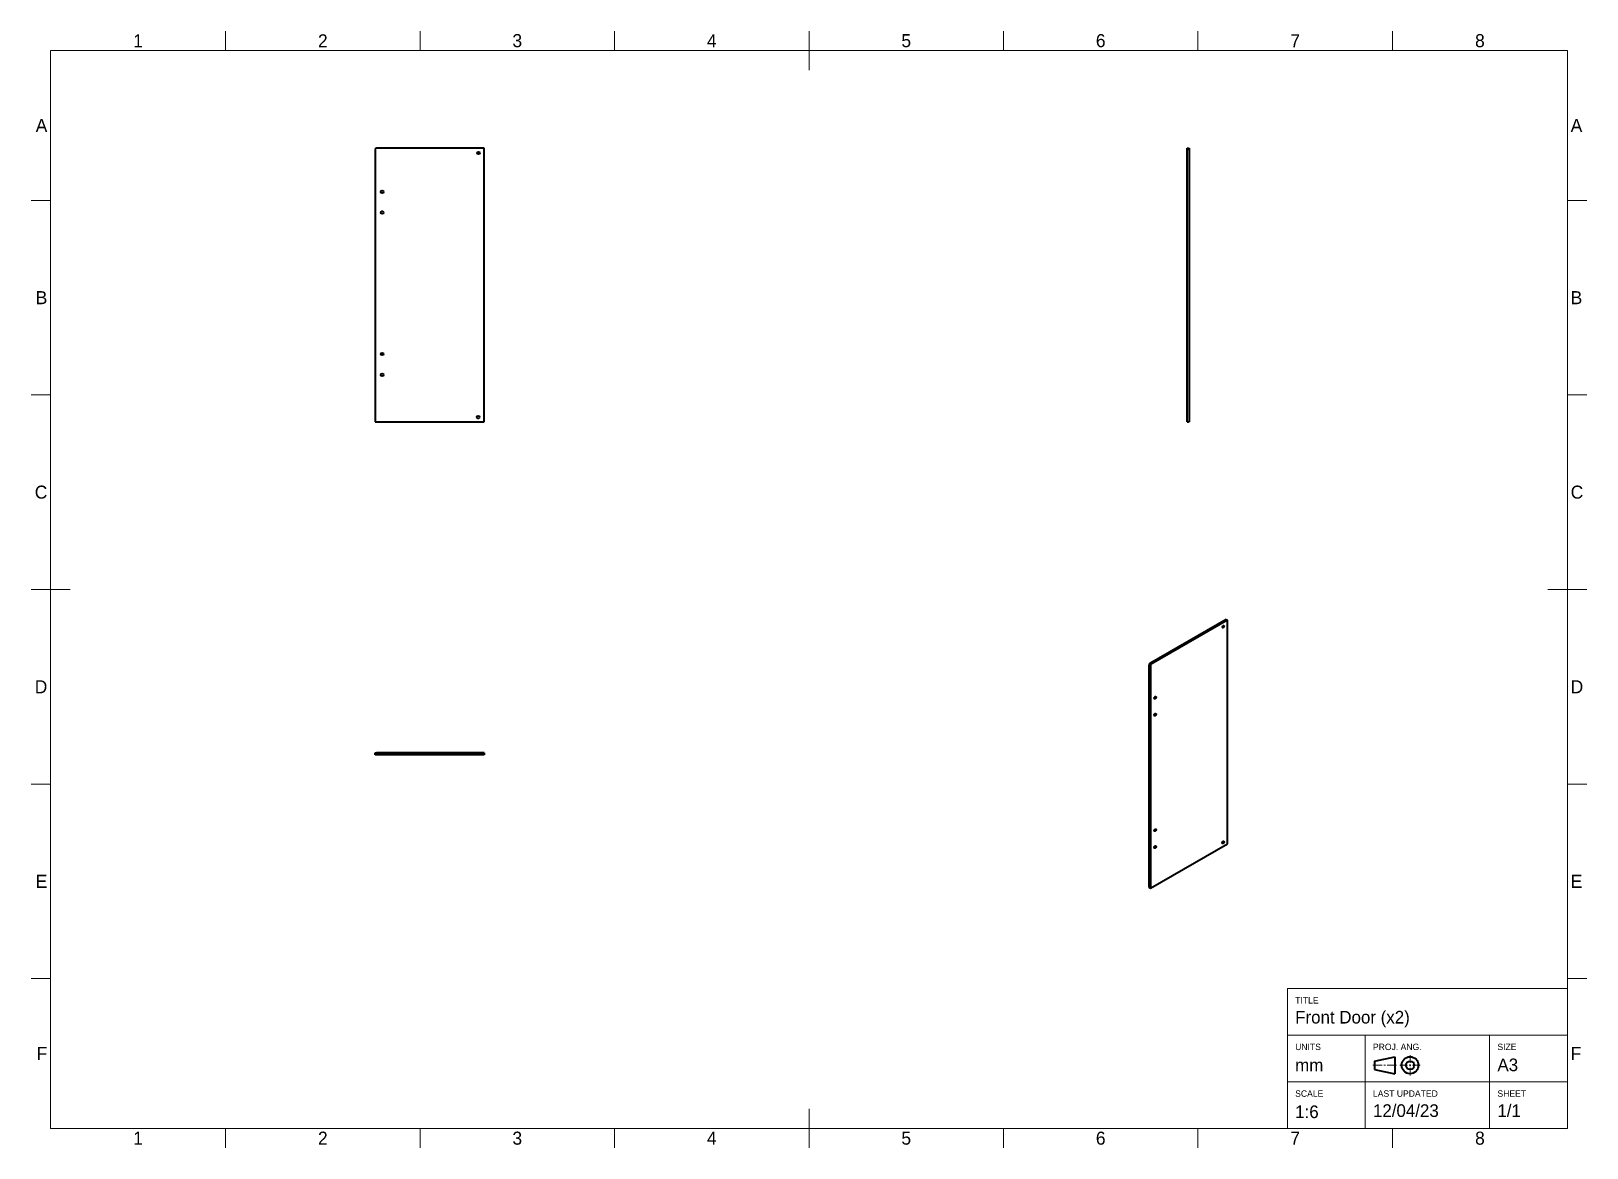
# Model space of a CAD drawing. Header units: millimetres. Extents: x 15 to 415, y 5 to 292.
import ezdxf

# ---------------------------------------------------------------- set-up
doc = ezdxf.new("R2010")
doc.units = ezdxf.units.MM
doc.layers.add('Border', color=7, linetype='Continuous')
doc.layers.add('Geometries', color=7, linetype='Continuous')
doc.styles.add('Shapr0', font='txt', dxfattribs={"height": 3.3495})
doc.styles.add('Shapr10', font='txt', dxfattribs={"height": 3.3495})
doc.styles.add('Shapr11', font='txt', dxfattribs={"height": 3.3495})
doc.styles.add('Shapr12', font='txt', dxfattribs={"height": 3.3495})
doc.styles.add('Shapr13', font='txt', dxfattribs={"height": 3.3495})
doc.styles.add('Shapr14', font='txt', dxfattribs={"height": 3.3495})
doc.styles.add('Shapr2', font='txt', dxfattribs={"height": 3.3495})
doc.styles.add('Shapr3', font='txt', dxfattribs={"height": 3.3495})
doc.styles.add('Shapr4', font='txt', dxfattribs={"height": 3.3495})
doc.styles.add('Shapr5', font='txt', dxfattribs={"height": 3.3495})
doc.styles.add('Shapr6', font='txt', dxfattribs={"height": 3.3495})
doc.styles.add('Shapr7', font='txt', dxfattribs={"height": 3.3495})
doc.styles.add('Shapr8', font='txt', dxfattribs={"height": 3.3495})
doc.styles.add('Shapr9', font='txt', dxfattribs={"height": 3.3495})

# ---------------------------------------------------------------- blocks, each defined once
blk = doc.blocks.new('*U2')
at = {"layer": 'Border', "linetype": 'Continuous', "lineweight": 15}
for p, q in [((410, 46), (338, 46)), ((338, 10), (338, 46)), ((410, 10), (410, 46)), ((410, 34), (338, 34)), ((358, 10), (358, 34)), ((390, 10), (390, 34)), ((369.53, 26.88), (369.53, 28.83)), ((360, 26.23), (362.38, 26.23)), ((362.82, 26.23), (363.25, 26.23)), ((366.07, 26.23), (363.68, 26.23)), ((368.88, 26.23), (366.93, 26.23)), ((369.32, 26.23), (369.75, 26.23)), ((369.53, 26.02), (369.53, 26.45)), ((369.53, 25.58), (369.53, 23.63)), ((370.18, 26.23), (372.13, 26.23)), ((410, 22), (338, 22)), ((410, 10), (338, 10))]:
    blk.add_line(p, q, dxfattribs=at)
at = {"layer": 'Border', "linetype": 'Continuous', "lineweight": 40}
for p, q in [((360.43, 27.32), (365.63, 28.4)), ((365.63, 28.4), (365.63, 24.07)), ((360.43, 27.32), (360.43, 25.15)), ((360.43, 25.15), (365.63, 24.07))]:
    blk.add_line(p, q, dxfattribs=at)
for radius in [2.17, 1.08]:
    blk.add_circle((369.53, 26.23), radius, dxfattribs=at)

msp = doc.modelspace()

# ---------------------------------------------------------------- linework, layer by layer
at = {"layer": 'Border', "linetype": 'Continuous', "lineweight": 15}
for p, q in [((65, 287), (65, 292)), ((115, 287), (115, 292)), ((165, 287), (165, 292)), ((215, 282), (215, 292)), ((265, 287), (265, 292)), ((315, 287), (315, 292)), ((365, 287), (365, 292)), ((410, 287), (20, 287)), ((20, 287), (20, 10)), ((410, 10), (410, 287)), ((20, 248.5), (15, 248.5)), ((410, 248.5), (415, 248.5)), ((20, 198.5), (15, 198.5)), ((410, 198.5), (415, 198.5)), ((25, 148.5), (15, 148.5)), ((405, 148.5), (415, 148.5)), ((20, 98.5), (15, 98.5)), ((410, 98.5), (415, 98.5)), ((20, 48.5), (15, 48.5)), ((410, 48.5), (415, 48.5)), ((215, 15), (215, 5)), ((20, 10), (410, 10)), ((65, 10), (65, 5)), ((115, 10), (115, 5)), ((165, 10), (165, 5)), ((265, 10), (265, 5)), ((315, 10), (315, 5)), ((365, 10), (365, 5))]:
    msp.add_line(p, q, dxfattribs=at)
at = {"layer": 'Geometries', "linetype": 'Continuous', "lineweight": 40}
for p, q in [((103.5, 261.58), (103.5, 191.58)), ((131.5, 261.92), (103.83, 261.92)), ((131.5, 191.58), (131.5, 261.92)), ((312.25, 261.92), (312.75, 261.92)), ((312.25, 261.58), (312.25, 261.92)), ((312.75, 261.58), (312.25, 261.58)), ((312.25, 191.58), (312.25, 261.58)), ((312.75, 261.92), (312.75, 261.58)), ((312.75, 261.58), (312.75, 191.58)), ((103.5, 191.58), (131.5, 191.58)), ((312.25, 191.58), (312.75, 191.58)), ((322.22, 140.78), (302.66, 129.49)), ((322.58, 140.58), (303.01, 129.28)), ((322.22, 140.78), (322.58, 140.58)), ((322.58, 83.15), (322.58, 140.58)), ((302.78, 128.87), (302.42, 129.08)), ((302.42, 71.92), (302.42, 129.08)), ((302.66, 129.49), (303.01, 129.28)), ((302.78, 128.87), (302.78, 71.72)), ((103.5, 106), (103.5, 106.5)), ((103.5, 106.5), (103.83, 106.5)), ((103.83, 106), (103.5, 106)), ((103.83, 106.5), (103.83, 106)), ((131.5, 106.5), (103.83, 106.5)), ((131.5, 106), (103.83, 106)), ((131.5, 106.5), (131.5, 106)), ((302.78, 71.72), (322.58, 83.15)), ((302.42, 71.92), (302.78, 71.72))]:
    msp.add_line(p, q, dxfattribs=at)
for centre in [(130.02, 260.68), (105.24, 250.69), (105.24, 245.36), (105.24, 209.03), (105.24, 203.69), (129.96, 192.82)]:
    msp.add_circle(centre, 0.333, dxfattribs=at)
msp.add_arc((103.83, 261.58), 0.333, 90, 180, dxfattribs=at)
for centre in [(321.53, 138.97), (304.01, 120.69), (304.01, 116.34), (304.01, 86.67), (304.01, 82.32), (321.49, 83.53)]:
    msp.add_ellipse(centre, major_axis=(0.167, 0.289), ratio=0.57735, dxfattribs=at)
for centre, major_axis, start_param, end_param in [((302.66, 129.21), (-0.167, -0.289), 3.926991, 5.497787), ((303.01, 129.01), (0.167, 0.289), 0.785398, 2.356194)]:
    msp.add_ellipse(centre, major_axis=major_axis, ratio=0.57735, start_param=start_param, end_param=end_param, dxfattribs=at)

# ---------------------------------------------------------------- block references
msp.add_blockref('*U2', (0, 0))

# ---------------------------------------------------------------- texts
at = {"layer": 'Border', "linetype": 'Continuous', "lineweight": 15, "char_height": 3.35, "width": 3.3495, "style": 'Shapr0'}
for s, insert, attachment_point in [('1', (42.5, 287.83), 8), ('2', (90, 287.83), 8), ('3', (140, 287.83), 8), ('4', (190, 287.83), 8), ('5', (240, 287.83), 8), ('6', (290, 287.83), 8), ('7', (340, 287.83), 8), ('8', (387.5, 287.83), 8), ('A', (19.17, 267.75), 6), ('A', (410.83, 267.75), 4), ('B', (19.17, 223.5), 6), ('B', (410.83, 223.5), 4), ('C', (19.17, 173.5), 6), ('C', (410.83, 173.5), 4), ('D', (19.17, 123.5), 6), ('D', (410.83, 123.5), 4), ('E', (19.17, 73.5), 6), ('E', (410.83, 73.5), 4), ('F', (19.17, 29.25), 6), ('F', (410.83, 29.25), 4), ('1', (42.5, 9.17), 2), ('2', (90, 9.17), 2), ('3', (140, 9.17), 2), ('4', (190, 9.17), 2), ('5', (240, 9.17), 2), ('6', (290, 9.17), 2), ('7', (340, 9.17), 2), ('8', (387.5, 9.17), 2)]:
    msp.add_mtext(s, dxfattribs=dict(at, insert=insert, attachment_point=attachment_point))
at = {"layer": 'Border', "linetype": 'Continuous', "lineweight": 15, "attachment_point": 1}
for s, insert, char_height, style in [('TITLE', (340, 43.75), 1.65, 'Shapr2'), ('Front Door (x2)', (340, 40.21), 3.25, 'Shapr3'), ('UNITS', (340, 31.78), 1.65, 'Shapr4'), ('PROJ. ANG.', (360, 31.78), 1.65, 'Shapr7'), ('A3', (392, 27.96), 3.25, 'Shapr9'), ('SIZE', (392, 31.78), 1.65, 'Shapr8'), ('mm', (340, 27.9), 3.25, 'Shapr5'), ('SCALE', (340, 19.78), 1.65, 'Shapr6'), ('LAST UPDATED', (360, 19.78), 1.65, 'Shapr11'), ('12/04/23', (360, 16.2), 3.25, 'Shapr12'), ('SHEET', (392, 19.78), 1.65, 'Shapr13'), ('1/1', (392, 16.2), 3.25, 'Shapr14'), ('1:6', (340, 15.9), 3.25, 'Shapr10')]:
    msp.add_mtext(s, dxfattribs=dict(at, insert=insert, char_height=char_height, style=style))

doc.saveas('drawing.dxf')
